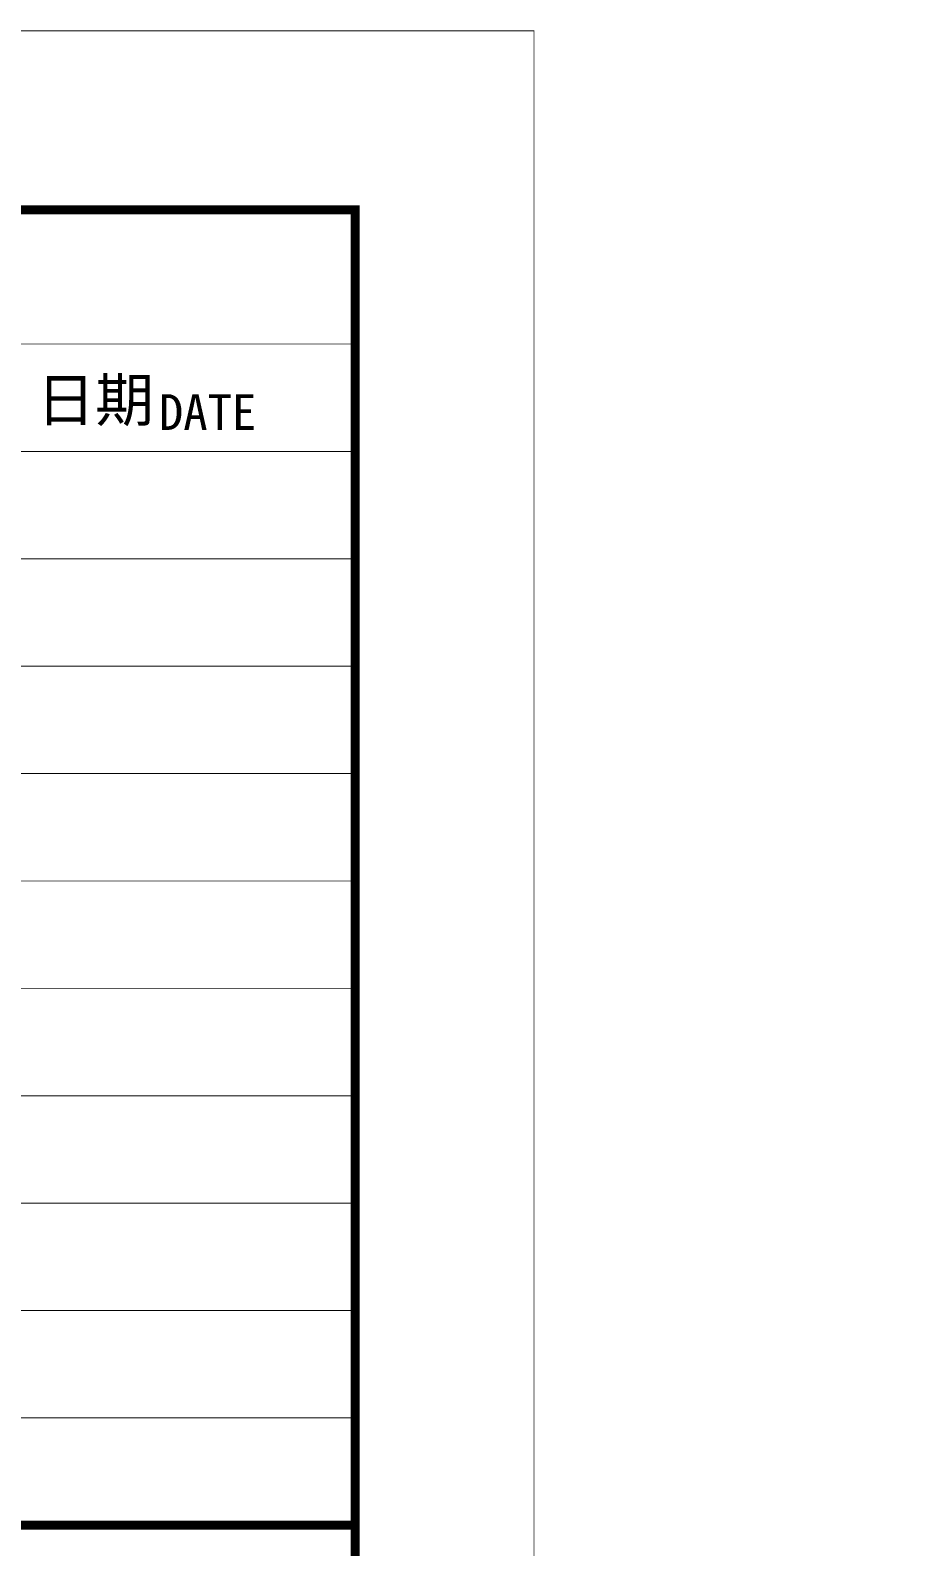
# Model space of a CAD drawing. Extents: x -26219 to 315419, y -160410 to -120810.
# Drawn here: x 35425 to 37882, y -130597 to -126361 of the extents above; entities that cross this region are included whole.
import ezdxf
from ezdxf.enums import TextEntityAlignment as Align
from ezdxf.xclip import XClip

# ---------------------------------------------------------------- set-up
doc = ezdxf.new("R2010")
doc.units = 0
doc.header["$LTSCALE"] = 1000
doc.header["$MEASUREMENT"] = 0
doc.header["$XCLIPFRAME"] = 0
doc.linetypes.add('104-14# 核心筒$2$DOTE', pattern=[2.42, 2, -0.2, 0.02, -0.2])
doc.layers.add('104-14# 核心筒$2$A_AXIS-轴线', color=36, linetype='104-14# 核心筒$2$DOTE')
doc.styles.add('图签信息$0$华文细黑', font='STXIHEI_0.TTF', dxfattribs={"height": 10})

# ---------------------------------------------------------------- blocks, each defined once
blk = doc.blocks.new('104-14# 核心筒')
at = {"layer": '104-14# 核心筒$2$A_AXIS-轴线'}
for p, q in [((-9370.1, 284000), (120259.9, 284000)), ((-24839, 16700), (120259.9, 16700))]:
    blk.add_line(p, q, dxfattribs=at)
blk = doc.blocks.new('图签信息')
at = {"const_width": 0.5}
for points in [[(-65, 574), (-65, 500.5), (0, 500.5), (0, 574)], [(-65, 0), (0, 0), (0, 500.5), (-65, 500.5)]]:
    blk.add_lwpolyline(points, close=True, dxfattribs=at)
at = {"const_width": 0.05}
for points in [[(-65, 566.5), (0, 566.5)], [(-65, 560.5), (0, 560.5)], [(-65, 554.5), (0, 554.5)], [(-65, 548.5), (0, 548.5)], [(-65, 542.5), (0, 542.5)], [(-65, 536.5), (0, 536.5)], [(-65, 530.5), (0, 530.5)], [(-65, 524.5), (0, 524.5)], [(-65, 518.5), (0, 518.5)], [(-65, 512.5), (0, 512.5)], [(-65, 512.5), (0, 512.5)], [(-65, 506.5), (0, 506.5)], [(-65, 500.5), (0, 500.5)]]:
    blk.add_lwpolyline(points, dxfattribs=at)
at = {"style": '图签信息$0$华文细黑'}
for s, height, p in [('日期', 2.4, (-17.792, 564.578)), ('DATE', 2, (-10.959, 563.696))]:
    blk.add_text(s, height=height, dxfattribs=at).set_placement(p, align=Align.TOP_LEFT)
blk = doc.blocks.new('图签-A1')
at = {"color": 2}
blk.add_blockref('图签信息', (0, 0), dxfattribs=at)
blk = doc.blocks.new('图框-A1+1-2')
at = {"const_width": 0.05}
blk.add_lwpolyline([(0, 0), (1261, 0), (1261, 594), (0, 594)], close=True, dxfattribs=at)

msp = doc.modelspace()

# ---------------------------------------------------------------- block references
at = {"xscale": 50, "yscale": 50, "zscale": 50}
for name, p in [('图框-A1+1-2', (-26217.9, -156062.5)), ('图签-A1', (36332.1, -155562.5))]:
    msp.add_blockref(name, p, dxfattribs=at)
ref = msp.add_blockref('104-14# 核心筒', (-403.7, -412046.9))
XClip(ref).set_block_clipping_path([(106848.8539130328, 277349.9999999653), (117200.2008833431, 284950.9169573075)])
ref = msp.add_blockref('104-14# 核心筒', (-24171.8, -146852.4))
XClip(ref).set_block_clipping_path([(21749.9999999867, 6862.509807695), (34199.9999999442, 18650.0000000002)])

doc.saveas('drawing.dxf')
